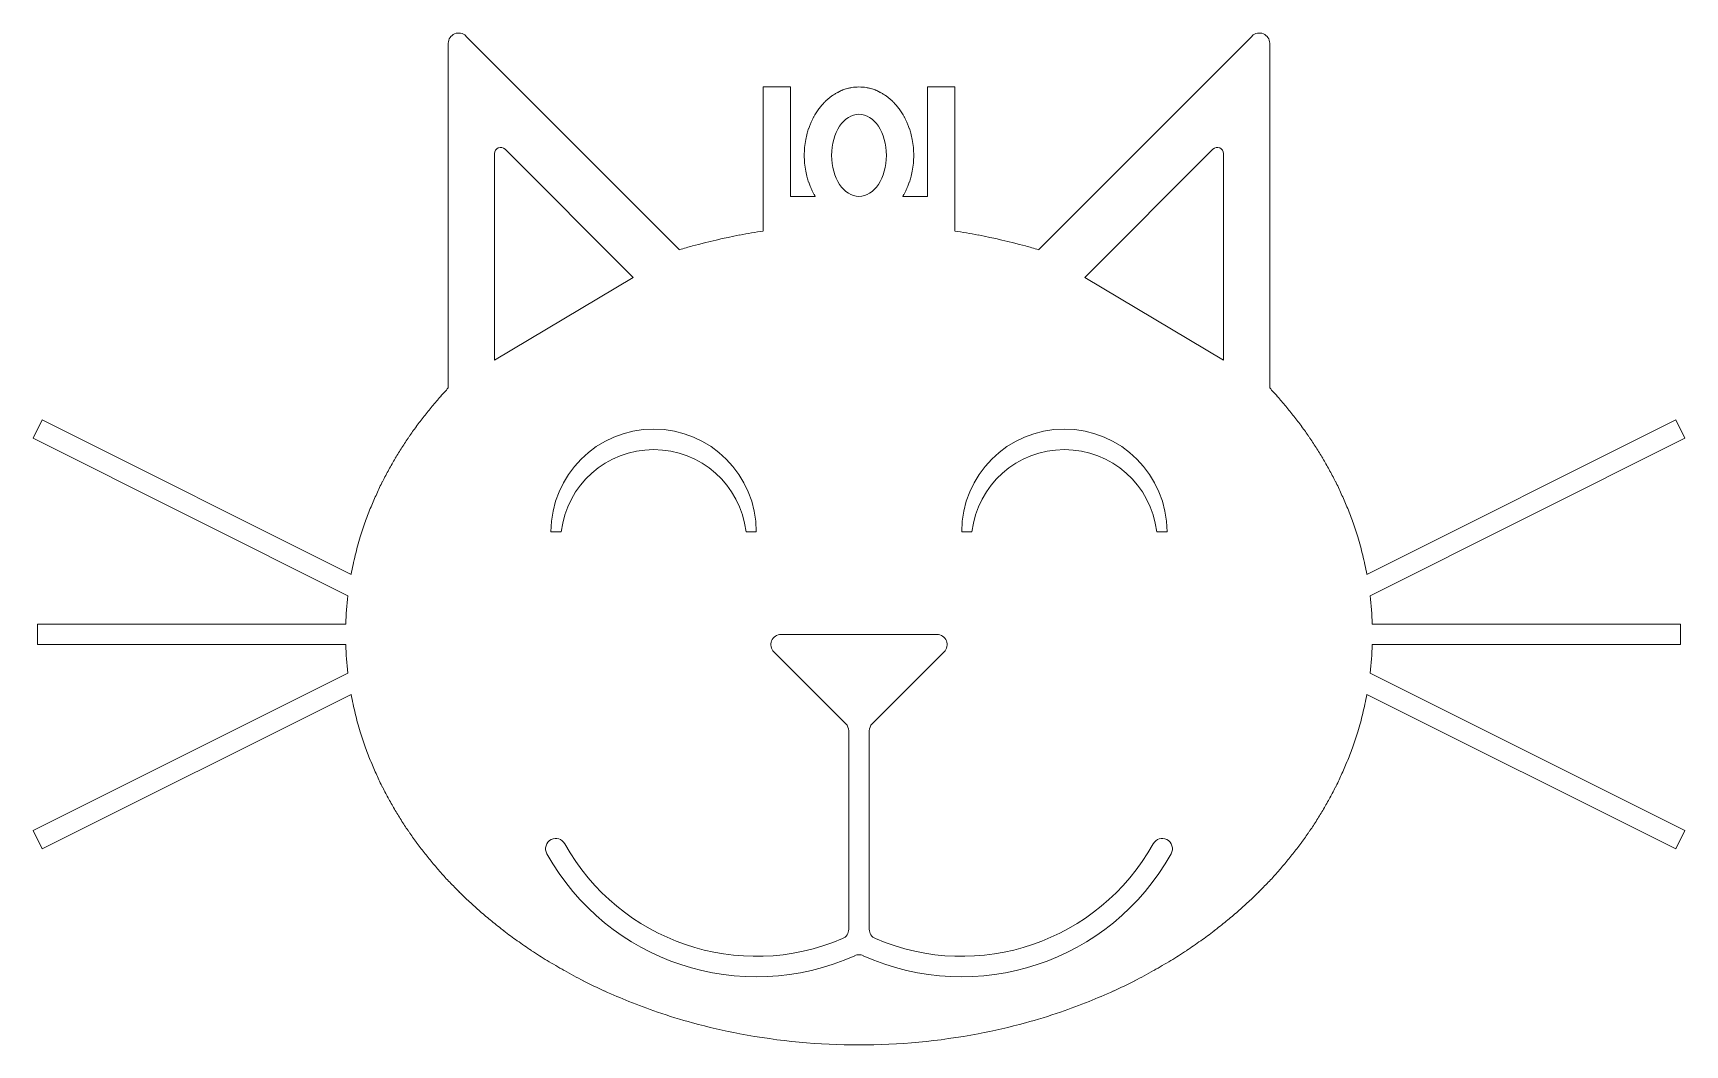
# Model space of a CAD drawing. Header units: millimetres. Extents: x -30 to 130, y 10 to 109.
import ezdxf

# ---------------------------------------------------------------- set-up
doc = ezdxf.new("R2010")
doc.units = ezdxf.units.MM
doc.layers.get('0').update_dxf_attribs({"linetype": 'CONTINUOUS', "lineweight": 0, "true_color": 0x000000})

msp = doc.modelspace()

# ---------------------------------------------------------------- linework, layer by layer
for p, q in [((32.52, 87.48), (11.71, 108.29)), ((67.48, 87.48), (88.29, 108.29)), ((10, 107.59), (10, 74)), ((90, 107.59), (90, 74)), ((43.33, 103.33), (40.67, 103.33)), ((40.67, 103.33), (40.67, 89.3)), ((43.33, 92.67), (43.33, 103.33)), ((56.66, 92.67), (56.66, 103.33)), ((56.66, 103.33), (59.33, 103.33)), ((59.33, 103.33), (59.33, 89.3)), ((14.5, 96.85), (14.5, 76.7)), ((28.02, 84.78), (15.53, 97.27)), ((71.98, 84.78), (84.47, 97.27)), ((85.5, 96.85), (85.5, 76.7)), ((45.73, 92.67), (43.33, 92.67)), ((54.27, 92.67), (56.66, 92.67)), ((14.5, 76.7), (28.02, 84.78)), ((85.5, 76.7), (71.98, 84.78)), ((-29.55, 70.89), (-30.45, 69.11)), ((0.54, 55.85), (-29.55, 70.89)), ((99.46, 55.85), (129.55, 70.89)), ((129.55, 70.89), (130.45, 69.11)), ((0.22, 53.77), (-30.45, 69.11)), ((99.78, 53.77), (130.45, 69.11)), ((20, 60), (21, 60)), ((39, 60), (40, 60)), ((61, 60), (60, 60)), ((80, 60), (79, 60)), ((-30, 51), (-30, 49)), ((0.02, 51), (-30, 51)), ((57.59, 50), (42.41, 50)), ((99.98, 51), (130, 51)), ((130, 51), (130, 49)), ((0.02, 49), (-30, 49)), ((41.71, 48.29), (48.71, 41.29)), ((51.29, 41.29), (58.29, 48.29)), ((99.98, 49), (130, 49)), ((0.22, 46.23), (-30.45, 30.89)), ((99.78, 46.23), (130.45, 30.89)), ((0.54, 44.15), (-29.55, 29.11)), ((99.46, 44.15), (129.55, 29.11)), ((49, 40.59), (49, 21.28)), ((51, 40.59), (51, 21.28)), ((-30.45, 30.89), (-29.55, 29.11)), ((130.45, 30.89), (129.55, 29.11)), ((20.02, 30.01), (20.02, 30.01)), ((79.98, 30.01), (79.98, 30.01))]:
    msp.add_line(p, q)
for centre, radius, start, end in [((11, 107.59), 1, 45, 180), ((89, 107.59), 1, 0, 135), ((50.09, 98.73), 4.62, 112.2178, 114.5257), ((50.06, 98.8), 4.54, 109.7389, 112.2383), ((50.04, 98.87), 4.47, 106.9818, 109.7614), ((50.02, 98.94), 4.4, 103.7748, 107.0079), ((50, 99.02), 4.31, 99.669, 103.8131), ((50, 99.05), 4.28, 90, 99.7118), ((50, 99.05), 4.28, 80.2882, 90), ((50, 99.02), 4.31, 76.1869, 80.331), ((49.98, 98.94), 4.4, 72.9921, 76.2252), ((49.96, 98.87), 4.47, 70.2386, 73.0182), ((49.94, 98.8), 4.54, 67.7617, 70.2611), ((49.91, 98.73), 4.62, 65.4743, 67.7822), ((51.02, 97.54), 6.14, 140.6618, 142.5661), ((50.92, 97.63), 6.01, 138.8164, 140.6819), ((50.83, 97.71), 5.88, 136.9998, 138.8357), ((50.74, 97.8), 5.76, 135.2039, 137.0185), ((50.66, 97.88), 5.64, 133.421, 135.2221), ((50.58, 97.96), 5.53, 131.644, 133.4388), ((50.51, 98.04), 5.42, 129.8657, 131.6614), ((50.45, 98.12), 5.32, 128.0789, 129.8829), ((50.39, 98.2), 5.22, 126.2756, 128.0959), ((50.33, 98.28), 5.13, 124.4475, 126.2926), ((50.28, 98.36), 5.03, 122.5846, 124.4644), ((50.24, 98.43), 4.94, 120.6755, 122.6017), ((50.19, 98.51), 4.86, 118.706, 120.6928), ((50.15, 98.58), 4.77, 116.6578, 118.7237), ((50.12, 98.65), 4.69, 114.5066, 116.6761), ((49.88, 98.65), 4.69, 63.3239, 65.4934), ((49.85, 98.58), 4.77, 61.2763, 63.3422), ((49.81, 98.51), 4.86, 59.3072, 61.294), ((49.76, 98.43), 4.94, 57.3983, 59.3245), ((49.72, 98.36), 5.03, 55.5356, 57.4154), ((49.67, 98.28), 5.13, 53.7074, 55.5525), ((49.61, 98.2), 5.22, 51.9041, 53.7244), ((49.55, 98.12), 5.32, 50.1171, 51.9211), ((49.49, 98.04), 5.42, 48.3386, 50.1343), ((49.42, 97.96), 5.53, 46.5612, 48.356), ((49.34, 97.88), 5.64, 44.7779, 46.579), ((49.26, 97.8), 5.76, 42.9815, 44.7961), ((49.17, 97.71), 5.88, 41.1643, 43.0002), ((49.08, 97.63), 6.01, 39.3181, 41.1836), ((48.98, 97.54), 6.14, 37.4339, 39.3382), ((51.97, 96.95), 7.26, 155.457, 158.171), ((51.8, 97.03), 7.07, 153.001, 155.4886), ((51.65, 97.12), 6.9, 150.7086, 153.0298), ((51.51, 97.2), 6.73, 148.5409, 150.7351), ((51.37, 97.29), 6.57, 146.4705, 148.5656), ((51.25, 97.37), 6.42, 144.4772, 146.4937), ((51.13, 97.46), 6.28, 142.5452, 144.4992), ((48.87, 97.46), 6.28, 35.5008, 37.4548), ((48.75, 97.37), 6.42, 33.5063, 35.5228), ((48.63, 97.29), 6.57, 31.4344, 33.5295), ((48.49, 97.2), 6.73, 29.2649, 31.4591), ((48.35, 97.12), 6.9, 26.9702, 29.2914), ((48.2, 97.03), 7.07, 24.5114, 26.999), ((48.03, 96.95), 7.26, 21.829, 24.543), ((52.96, 96.67), 8.29, 169.2505, 180), ((52.55, 96.74), 7.88, 164.6485, 169.2379), ((52.34, 96.81), 7.66, 161.1354, 164.6985), ((52.15, 96.88), 7.45, 158.1355, 161.1764), ((47.85, 96.88), 7.45, 18.8236, 21.8645), ((47.66, 96.81), 7.66, 15.3015, 18.8646), ((47.45, 96.74), 7.88, 10.7621, 15.3515), ((47.04, 96.67), 8.29, 0, 10.7495), ((15.1, 96.85), 0.6, 45, 180), ((52.96, 96.67), 8.29, 180, 190.7495), ((47.04, 96.67), 8.29, 349.2505, 360), ((84.9, 96.85), 0.6, 0, 135), ((52.55, 96.59), 7.88, 190.7621, 195.3515), ((47.45, 96.59), 7.88, 344.6485, 349.2379), ((52.34, 96.52), 7.66, 195.3015, 198.8646), ((52.15, 96.45), 7.45, 198.8236, 201.8645), ((51.97, 96.38), 7.26, 201.829, 204.543), ((51.8, 96.3), 7.07, 204.5114, 206.999), ((48.2, 96.3), 7.07, 333.001, 335.4886), ((48.03, 96.38), 7.26, 335.457, 338.171), ((47.85, 96.45), 7.45, 338.1355, 341.1764), ((47.66, 96.52), 7.66, 341.1354, 344.6985), ((51.65, 96.21), 6.9, 206.9702, 209.2914), ((51.51, 96.13), 6.73, 209.2649, 210.9711), ((48.49, 96.13), 6.73, 329.0289, 330.7351), ((48.35, 96.21), 6.9, 330.7086, 333.0298), ((49.44, 30.84), 59.11, 100.7621, 105.3515), ((50, 27.81), 62.19, 98.6288, 100.7495), ((50, 27.81), 62.19, 79.2505, 81.3712), ((50.56, 30.84), 59.11, 74.6485, 79.2379), ((48.95, 32.43), 57.45, 105.3015, 106.6153), ((51.05, 32.43), 57.45, 73.3847, 74.6985), ((39.66, 46.14), 40.69, 138.3386, 140.1343), ((40.27, 45.62), 41.5, 136.8409, 138.356), ((59.73, 45.62), 41.5, 41.644, 43.1591), ((60.34, 46.14), 40.69, 39.8657, 41.6614), ((38.46, 47.08), 39.17, 141.9041, 143.7244), ((39.06, 46.63), 39.91, 140.1171, 141.9211), ((60.94, 46.63), 39.91, 38.0789, 39.8829), ((61.54, 47.08), 39.17, 36.2756, 38.0959), ((37.3, 47.88), 37.76, 145.5356, 147.4154), ((37.88, 47.5), 38.45, 143.7074, 145.5525), ((30, 60), 10, 0, 180), ((70, 60), 10, 360, 180), ((62.12, 47.5), 38.45, 34.4475, 36.2926), ((62.7, 47.88), 37.76, 32.5846, 34.4644), ((36.73, 48.23), 37.09, 147.3983, 149.3245), ((30, 58.94), 9.06, 6.7329, 173.2671), ((70, 58.94), 9.06, 6.7329, 173.2671), ((63.27, 48.23), 37.09, 30.6755, 32.6017), ((35.62, 48.84), 35.82, 151.2763, 153.3422), ((36.17, 48.55), 36.44, 149.3072, 151.294), ((63.83, 48.55), 36.44, 28.706, 30.6928), ((64.38, 48.84), 35.82, 26.6578, 28.7237), ((35.07, 49.1), 35.22, 153.3239, 155.4934), ((64.93, 49.1), 35.22, 24.5066, 26.6761), ((34.54, 49.33), 34.63, 155.4743, 157.7822), ((65.46, 49.33), 34.63, 22.2178, 24.5257), ((34.01, 49.54), 34.07, 157.7617, 160.2611), ((65.99, 49.54), 34.07, 19.7389, 22.2383), ((33.48, 49.71), 33.52, 160.2386, 163.0182), ((66.52, 49.71), 33.52, 16.9818, 19.7614), ((32.96, 49.85), 32.98, 162.9921, 166.2252), ((67.04, 49.85), 32.98, 13.7748, 17.0079), ((32.37, 49.98), 32.37, 166.1869, 169.545), ((67.63, 49.98), 32.37, 10.455, 13.8131), ((32.08, 50), 32.08, 173.2503, 178.2138), ((67.92, 50), 32.08, 1.7862, 6.7497), ((42.41, 49), 1, 90, 225), ((57.59, 49), 1, 315, 90), ((32.08, 50), 32.08, 181.7862, 186.7497), ((67.92, 50), 32.08, 353.2503, 358.2138), ((32.37, 50.02), 32.37, 190.455, 193.8131), ((67.63, 50.02), 32.37, 346.1869, 349.545), ((32.96, 50.15), 32.98, 193.7748, 197.0079), ((67.04, 50.15), 32.98, 342.9921, 346.2252), ((33.48, 50.29), 33.52, 196.9818, 199.7614), ((48, 40.59), 1, 0, 45), ((52, 40.59), 1, 135, 180), ((66.52, 50.29), 33.52, 340.2386, 343.0182), ((34.01, 50.46), 34.07, 199.7389, 202.2383), ((65.99, 50.46), 34.07, 337.7617, 340.2611), ((34.54, 50.67), 34.63, 202.2178, 204.5257), ((65.46, 50.67), 34.63, 335.4743, 337.7822), ((35.07, 50.9), 35.22, 204.5066, 206.6761), ((64.93, 50.9), 35.22, 333.3239, 335.4934), ((35.62, 51.16), 35.82, 206.6578, 208.7237), ((36.17, 51.45), 36.44, 208.706, 210.6928), ((63.83, 51.45), 36.44, 329.3072, 331.294), ((64.38, 51.16), 35.82, 331.2763, 333.3422), ((36.73, 51.77), 37.09, 210.6755, 212.6017), ((63.27, 51.77), 37.09, 327.3983, 329.3245), ((37.3, 52.12), 37.76, 212.5846, 214.4644), ((37.88, 52.5), 38.45, 214.4475, 216.2926), ((62.12, 52.5), 38.45, 323.7074, 325.5525), ((62.7, 52.12), 37.76, 325.5356, 327.4154), ((38.46, 52.92), 39.17, 216.2756, 218.0959), ((20.47, 29.12), 1, 116.5651, 209.1283), ((20.47, 29.12), 1, 29.1283, 116.5651), ((40, 40), 21.36, 209.1283, 293.136), ((60, 40), 21.36, 246.864, 330.8717), ((79.53, 29.12), 1, 63.4349, 150.8717), ((79.53, 29.12), 1, 330.8717, 63.4349), ((61.54, 52.92), 39.17, 321.9041, 323.7244), ((39.06, 53.37), 39.91, 218.0789, 219.8829), ((39.66, 53.86), 40.69, 219.8657, 221.6614), ((40, 40), 23.36, 209.1283, 294.2361), ((60, 40), 23.36, 245.7639, 330.8717), ((60.34, 53.86), 40.69, 318.3386, 320.1343), ((60.94, 53.37), 39.91, 320.1171, 321.9211), ((40.27, 54.38), 41.5, 221.644, 223.4388), ((40.89, 54.95), 42.33, 223.421, 225.2221), ((59.11, 54.95), 42.33, 314.7779, 316.579), ((59.73, 54.38), 41.5, 316.5612, 318.356), ((41.51, 55.56), 43.21, 225.2039, 227.0185), ((58.49, 55.56), 43.21, 312.9815, 314.7961), ((42.14, 56.22), 44.12, 226.9998, 228.8357), ((42.78, 56.92), 45.06, 228.8164, 230.6819), ((57.22, 56.92), 45.06, 309.3181, 311.1836), ((57.86, 56.22), 44.12, 311.1643, 313.0002), ((43.42, 57.68), 46.05, 230.6618, 232.5661), ((44.06, 58.49), 47.09, 232.5452, 234.4992), ((48, 21.28), 1, 293.136, 0), ((52, 21.28), 1, 180, 246.864), ((55.94, 58.49), 47.09, 305.5008, 307.4548), ((56.58, 57.68), 46.05, 307.4339, 309.3382), ((44.7, 59.36), 48.17, 234.4772, 236.4937), ((55.3, 59.36), 48.17, 303.5063, 305.5228), ((45.35, 60.29), 49.31, 236.4705, 238.5656), ((45.98, 61.3), 50.49, 238.5409, 240.7351), ((50, 17.79), 1, 65.7639, 114.2361), ((54.02, 61.3), 50.49, 299.2649, 301.4591), ((54.65, 60.29), 49.31, 301.4344, 303.5295), ((46.62, 62.37), 51.74, 240.7086, 243.0298), ((47.23, 63.53), 53.06, 243.001, 245.4886), ((52.77, 63.53), 53.06, 294.5114, 296.999), ((53.38, 62.37), 51.74, 296.9702, 299.2914), ((47.84, 64.78), 54.44, 245.457, 248.171), ((52.16, 64.78), 54.44, 291.829, 294.543), ((48.41, 66.12), 55.9, 248.1355, 251.1764), ((48.95, 67.57), 57.45, 251.1354, 254.6985), ((51.05, 67.57), 57.45, 285.3015, 288.8646), ((51.59, 66.12), 55.9, 288.8236, 291.8645), ((49.44, 69.16), 59.11, 254.6485, 259.2379), ((50.56, 69.16), 59.11, 280.7621, 285.3515), ((50, 72.19), 62.19, 259.2505, 270), ((50, 72.19), 62.19, 270, 280.7495)]:
    msp.add_arc(centre, radius, start, end)
msp.add_ellipse((50, 96.67), major_axis=(0, -4), ratio=0.666667)

doc.saveas('drawing.dxf')
